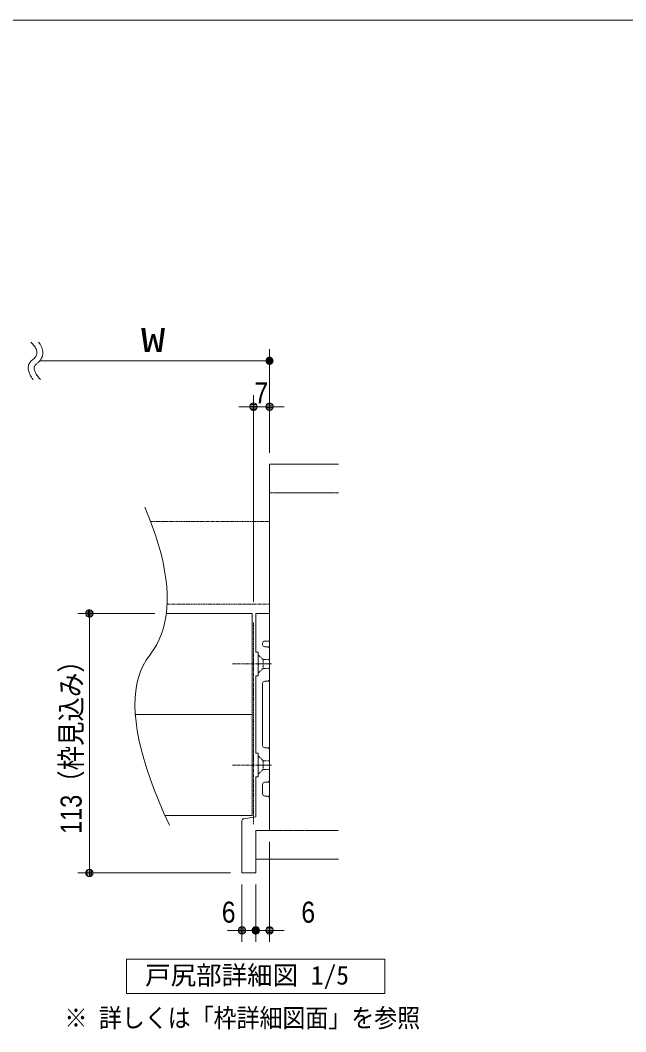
# Model space of a CAD drawing. Units: millimetres, scale not verified. Extents: x -6062 to 6062, y -3045 to 3045.
# Drawn here: x -1169 to -114, y 1008 to 2770 of the extents above; entities that cross this region are included whole.
import ezdxf
from ezdxf.enums import TextEntityAlignment as Align

# ---------------------------------------------------------------- set-up
doc = ezdxf.new("R2010")
doc.units = ezdxf.units.MM
doc.header["$LTSCALE"] = 20
for name, pattern in [('CHAIN1', [8, 5, -1, 1, -1]), ('DASHED1', [1.8, 1.2, -0.6]), ('DOUBLE_CHAIN1', [8.8, 5, -1, 0.6, -0.6, 0.6, -1])]:
    doc.linetypes.add(name, pattern=pattern)
for name, color, linetype, lineweight in [('0-0_2寸法-1', 7, 'Continuous', 9), ('0-1_0', 7, 'Continuous', 9), ('0-2_2寸法-3', 7, 'Continuous', 9), ('0-3_2寸法-2', 7, 'Continuous', 9), ('0-4_3一般', 7, 'Continuous', 9), ('0-5_1図面枠', 7, 'Continuous', 9)]:
    doc.layers.add(name, color=color, linetype=linetype, lineweight=lineweight)
doc.styles.add('ＭＳ ゴシック', font='')
doc.styles.add('ＭＳ Ｐゴシック', font='')
doc.styles.get('ＭＳ ゴシック').set_extended_font_data('MS Gothic')
doc.styles.get('ＭＳ Ｐゴシック').set_extended_font_data('MS PGothic')

# ---------------------------------------------------------------- blocks, each defined once
blk = doc.blocks.new('_Dot')
at = {"layer": '0-1_0'}
for p, q in [((-10, 0), (-20, 0)), ((9.78, 2), (-9.78, 2)), ((7.99, 6), (-7.99, 6)), ((9.16, -3.98), (-9.16, -3.98)), ((6, -7.98), (-6, -7.98))]:
    blk.add_line(p, q, dxfattribs=at)
for points in [[(10, 0), (9.92, 1.25), (9.69, 2.49), (9.3, 3.68), (8.76, 4.82), (8.09, 5.88), (7.29, 6.85), (6.37, 7.71), (5.36, 8.44), (4.26, 9.05), (3.09, 9.51), (1.87, 9.82), (0.63, 9.98), (-0.63, 9.98), (-1.87, 9.82), (-3.09, 9.51), (-4.26, 9.05), (-5.36, 8.44), (-6.37, 7.71), (-7.29, 6.85), (-8.09, 5.88), (-8.76, 4.82), (-9.3, 3.68), (-9.69, 2.49), (-9.92, 1.25), (-10, 0), (0, 0)], [(-10, 0), (-9.92, -1.25), (-9.69, -2.49), (-9.3, -3.68), (-8.76, -4.82), (-8.09, -5.88), (-7.29, -6.85), (-6.37, -7.71), (-5.36, -8.44), (-4.26, -9.05), (-3.09, -9.51), (-1.87, -9.82), (-0.63, -9.98), (0.63, -9.98), (1.87, -9.82), (3.09, -9.51), (4.26, -9.05), (5.36, -8.44), (6.37, -7.71), (7.29, -6.85), (8.09, -5.88), (8.76, -4.82), (9.3, -3.68), (9.69, -2.49), (9.92, -1.25), (10, 0), (0, 0)]]:
    blk.add_lwpolyline(points, close=True, dxfattribs=at)
blk = doc.blocks.new('グループ-2')
at = {"layer": '0-2_2寸法-3'}
blk.add_line((12796, 42925.6), (12827.9, 42880.9), dxfattribs=at)
for points in [[(12743.4, 44180.9), (12780.9, 44146.4), (12814.8, 44112.5), (12845.2, 44079), (12872.1, 44046), (12895.4, 44013.4), (12915.2, 43981.4), (12931.4, 43949.8), (12944.1, 43918.7), (12953.3, 43888), (12959, 43857.8), (12961.1, 43828.2), (12959.7, 43798.9), (12954.7, 43770.2), (12946.2, 43741.9), (12934.2, 43714.1), (12918.7, 43686.8), (12899.6, 43660), (12877, 43633.6), (12850.8, 43607.7), (12821.2, 43582.3), (12790, 43556.9), (12762.1, 43530.5), (12737.5, 43503), (12716.1, 43474.6), (12698.2, 43445.2), (12683.5, 43414.7), (12672.2, 43383.2), (12664.2, 43350.7), (12659.6, 43317.1), (12658.2, 43282.6), (12660.2, 43247), (12665.5, 43210.4), (12674.2, 43172.8), (12686.2, 43134.2), (12701.5, 43094.5), (12720.1, 43053.8), (12742.1, 43012.1), (12767.3, 42969.4), (12796, 42925.6)], [(13019.7, 44180.9), (13037, 44158.6), (13053.2, 44136.4), (13068.1, 44114.3), (13081.9, 44092.3), (13094.5, 44070.3), (13105.9, 44048.4), (13116.3, 44026.5), (13125.6, 44004.9), (13134, 43983.4), (13141.4, 43962.1), (13147.8, 43940.9), (13153.3, 43919.9), (13157.8, 43899.1), (13161.3, 43878.4), (13163.8, 43858), (13165.4, 43837.6), (13166, 43817.5), (13165.7, 43797.5), (13164.3, 43777.7), (13162, 43758), (13158.8, 43738.6), (13154.5, 43719.2), (13149.3, 43700.1), (13143.1, 43681.1), (13136, 43662.3), (13127.8, 43643.7), (13118.7, 43625.2), (13108.7, 43606.9), (13097.6, 43588.7), (13085.6, 43570.7), (13072.6, 43552.9), (13058.7, 43535.3), (13043.8, 43517.8), (13027.9, 43500.5), (13011, 43483.4), (12993.2, 43466.4), (12974.4, 43449.6), (12954.6, 43433), (12933.9, 43416.5)], [(12933.9, 43416.5), (12914.7, 43399.5), (12898.5, 43381.6), (12885.1, 43362.9), (12874.6, 43343.2), (12867, 43322.7), (12862.3, 43301.3), (12860.6, 43279), (12861.7, 43255.8), (12865.8, 43231.8), (12872.7, 43206.8), (12882, 43181.1), (12893.3, 43154.5), (12906.7, 43127.2), (12922, 43099.1), (12939.4, 43070.3), (12958.8, 43040.7), (12980.2, 43010.3), (13003.6, 42979.1), (13029, 42947.1), (13056.4, 42914.4), (13085.8, 42880.9)]]:
    blk.add_lwpolyline(points, dxfattribs=at)
blk = doc.blocks.new('グループ-3')
at = {"layer": '0-2_2寸法-3'}
for p, q in [((21060, 42336.9), (21060, 43936.9)), ((13060, 43536.9), (21060, 43536.9)), ((21187, 43535.8), (20933, 43535.8)), ((21186.9, 43539.8), (20933.1, 43539.8)), ((21186.7, 43531.8), (20933.3, 43531.8)), ((21186.6, 43543.8), (20933.4, 43543.8)), ((21186.4, 43527.8), (20933.6, 43527.8)), ((21186.3, 43547.8), (20933.7, 43547.8)), ((21186.1, 43523.8), (20933.9, 43523.8)), ((21186, 43551.8), (20934, 43551.8)), ((21185.8, 43519.8), (20934.2, 43519.8)), ((21185.6, 43555.8), (20934.4, 43555.8)), ((21185.3, 43515.8), (20934.7, 43515.8)), ((21184.8, 43559.8), (20935.2, 43559.8)), ((21184.3, 43511.8), (20935.7, 43511.8)), ((21183.9, 43563.8), (20936.1, 43563.8)), ((21183.3, 43507.8), (20936.7, 43507.8)), ((21182.9, 43567.8), (20937.1, 43567.8)), ((21182.4, 43503.8), (20937.6, 43503.8)), ((21182, 43571.8), (20938, 43571.8)), ((21181.4, 43499.8), (20938.6, 43499.8)), ((21181, 43575.8), (20939, 43575.8)), ((21180.1, 43495.8), (20939.9, 43495.8)), ((21179.4, 43579.8), (20940.6, 43579.8)), ((21178.5, 43491.8), (20941.5, 43491.8)), ((21177.8, 43583.8), (20942.2, 43583.8)), ((21176.8, 43487.8), (20943.2, 43487.8)), ((21176.1, 43587.8), (20943.9, 43587.8)), ((21175.2, 43483.8), (20944.8, 43483.8)), ((21174.4, 43591.8), (20945.6, 43591.8)), ((21173.5, 43479.8), (20946.5, 43479.8)), ((21172.6, 43595.8), (20947.4, 43595.8)), ((21171.2, 43475.8), (20948.8, 43475.8)), ((21170.1, 43599.8), (20949.9, 43599.8)), ((21168.7, 43471.8), (20951.3, 43471.8)), ((21167.7, 43603.8), (20952.3, 43603.8)), ((21166.3, 43467.8), (20953.7, 43467.8)), ((21165.2, 43607.8), (20954.8, 43607.8)), ((21163.8, 43463.8), (20956.2, 43463.8)), ((21162.7, 43611.8), (20957.3, 43611.8)), ((21160.8, 43459.8), (20959.2, 43459.8)), ((21159.3, 43615.8), (20960.7, 43615.8)), ((21157.4, 43455.8), (20962.6, 43455.8)), ((21155.9, 43619.8), (20964.1, 43619.8)), ((21154, 43451.8), (20966, 43451.8)), ((21152.5, 43623.8), (20967.5, 43623.8)), ((21150.5, 43447.8), (20969.5, 43447.8)), ((21148.7, 43627.8), (20971.3, 43627.8)), ((21146.1, 43443.8), (20973.9, 43443.8)), ((21144.1, 43631.8), (20975.9, 43631.8)), ((21141.4, 43439.8), (20978.6, 43439.8)), ((21139.4, 43635.8), (20980.6, 43635.8)), ((21136.7, 43435.8), (20983.3, 43435.8)), ((21134.7, 43639.8), (20985.3, 43639.8)), ((21131, 43431.8), (20989, 43431.8)), ((21128.1, 43643.8), (20991.9, 43643.8)), ((21124.5, 43427.8), (20995.5, 43427.8)), ((21121.6, 43647.8), (20998.4, 43647.8)), ((21117.9, 43423.8), (21002.1, 43423.8)), ((21113.8, 43651.8), (21006.2, 43651.8)), ((21108.4, 43419.8), (21011.6, 43419.8)), ((21104.2, 43655.8), (21015.8, 43655.8)), ((21098.4, 43415.8), (21021.6, 43415.8)), ((21091.1, 43659.8), (21028.9, 43659.8)), ((21081.7, 43411.8), (21038.3, 43411.8)), ((21063.2, 43663.8), (21056.8, 43663.8))]:
    blk.add_line(p, q, dxfattribs=at)
blk.add_circle((21060, 43536.9), 127.1, dxfattribs=at)
blk.add_circle((21060, 43536.9), 127.1, dxfattribs=at)
blk.add_blockref('グループ-2', (0, 0), dxfattribs=at)
at = {"layer": '0-2_2寸法-3', "style": 'ＭＳ ゴシック', "width": 1.5}
blk.add_text('W', height=836.9, dxfattribs=at).set_placement((16579.1, 43593.7), align=Align.BOTTOM_LEFT)
blk = doc.blocks.new('グループ-10')
at = {"layer": '0-2_2寸法-3'}
blk.add_lwpolyline([(25080, 21496.9), (16080, 21496.9), (16080, 22696.9), (25080, 22696.9)], close=True, dxfattribs=at)
at = {"layer": '0-2_2寸法-3', "style": 'ＭＳ ゴシック'}
blk.add_text('戸尻部詳細図 1/5', height=650.9, dxfattribs=at).set_placement((16727.9, 21614.5), align=Align.BOTTOM_LEFT)
blk = doc.blocks.new('グループ-11')
at = {"layer": '0-4_3一般'}
for p, q in [((21060, 39936.9), (23460, 39936.9)), ((21060, 39936.9), (21060, 38936.9)), ((21060, 38936.9), (21060, 27176.9)), ((21060, 38936.9), (21060, 37656.9)), ((21060, 35696.9), (21060, 34736.9)), ((20460, 34736.9), (17464.7, 34736.9)), ((20460, 31216.9), (20460, 34736.9)), ((20580, 34736.9), (21060, 34736.9)), ((21060, 34736.9), (20580, 34736.9)), ((20580, 34736.9), (20580, 33392.9)), ((21060, 34736.9), (21060, 33776.9)), ((20820, 33696.9), (20820, 33656.9)), ((21060, 33776.9), (20900, 33776.9)), ((20900, 33576.9), (20980, 33576.9)), ((21060, 33496.9), (21060, 32456.9)), ((20580, 33392.9), (20668, 33392.9)), ((20668, 33000.9), (20668, 33392.9)), ((20692, 32976.9), (20668, 33000.9)), ((20692, 32976.9), (20668, 32952.9)), ((20668, 32560.9), (20668, 32952.9)), ((20580, 32560.9), (20580, 29872.9)), ((20580, 32560.9), (20668, 32560.9)), ((20820, 32296.9), (20820, 30136.9)), ((20980, 32376.9), (20900, 32376.9)), ((20900, 30056.9), (20980, 30056.9)), ((21060, 29976.9), (21060, 28936.9)), ((20668, 29872.9), (20580, 29872.9)), ((20668, 29480.9), (20668, 29872.9)), ((20692, 29456.9), (20668, 29480.9)), ((20692, 29456.9), (20668, 29432.9)), ((20668, 29040.9), (20668, 29432.9)), ((20580, 29040.9), (20580, 27656.9)), ((20580, 29040.9), (20668, 29040.9)), ((20820, 28776.9), (20820, 28456.9)), ((20980, 28856.9), (20900, 28856.9)), ((20900, 28376.9), (20980, 28376.9)), ((21060, 28296.9), (21060, 27176.9)), ((20460, 27696.9), (17420.1, 27696.9)), ((20100, 27509.1), (20100, 25696.9)), ((20166.8, 27588), (20580, 27656.9)), ((21060, 27176.9), (20580, 27176.9)), ((20580, 26176.9), (23460, 26176.9))]:
    blk.add_line(p, q, dxfattribs=at)
at = {"layer": '0-4_3一般', "linetype": 'DASHED1'}
for p, q in [((21060, 38936.9), (23460, 38936.9)), ((20580, 27176.9), (23460, 27176.9))]:
    blk.add_line(p, q, dxfattribs=at)
at = {"layer": '0-4_3一般', "linetype": 'DOUBLE_CHAIN1'}
for p, q in [((20500, 34421.4), (20500, 27389.4)), ((20668, 32656.9), (20836, 32824.9)), ((20668, 29776.9), (20836, 29608.9)), ((20836, 29608.9), (20836, 29304.9)), ((20836, 29608.9), (21060, 29608.9)), ((20668, 29136.9), (20836, 29304.9)), ((20836, 29304.9), (21060, 29304.9))]:
    blk.add_line(p, q, dxfattribs=at)
at = {"layer": '0-4_3一般', "linetype": 'CHAIN1'}
for p, q in [((19771.2, 32976.9), (21131.2, 32976.9)), ((20593.3, 32976.9), (21110.1, 32976.9)), ((19771.2, 29456.9), (21131.2, 29456.9)), ((20593.3, 29456.9), (21110.1, 29456.9))]:
    blk.add_line(p, q, dxfattribs=at)
at = {"layer": '0-4_3一般', "linetype": 'DOUBLE_CHAIN1'}
for points in [[(17492, 35056.9), (21060, 35056.9), (21060, 37936.9), (16921.8, 37936.9)], [(20668, 33296.9), (20836, 33128.9), (21060, 33128.9)], [(20836, 33128.9), (20836, 32824.9), (21060, 32824.9)]]:
    blk.add_lwpolyline(points, dxfattribs=at)
at = {"layer": '0-4_3一般'}
for points in [[(20460, 27696.9), (20460, 31216.9), (16387.6, 31216.9)], [(20580, 27176.9), (20580, 25696.9), (20100, 25696.9)]]:
    blk.add_lwpolyline(points, dxfattribs=at)
for centre, start, end in [((20900, 33696.9), 135, 180), ((20900, 33656.9), 180, 225), ((20900, 33696.9), 90, 135), ((20900, 33656.9), 225, 270), ((20980, 33496.9), 45, 90), ((20980, 33496.9), 0, 45), ((20980, 32456.9), 315, 0), ((20900, 32296.9), 135, 180), ((20900, 32296.9), 90, 135), ((20980, 32456.9), 270, 315), ((20900, 30136.9), 180, 225), ((20900, 30136.9), 225, 270), ((20980, 29976.9), 45, 90), ((20980, 29976.9), 0, 45), ((20980, 28936.9), 315, 0), ((20900, 28776.9), 135, 180), ((20900, 28776.9), 90, 135), ((20980, 28936.9), 270, 315), ((20900, 28456.9), 180, 225), ((20900, 28456.9), 225, 270), ((20980, 28296.9), 45, 90), ((20980, 28296.9), 0, 45), ((20180, 27509.1), 139.73116, 180), ((20180, 27509.1), 99.46232, 139.73116)]:
    blk.add_arc(centre, 80, start, end, dxfattribs=at)
blk = doc.blocks.new('グループ-109')
at = {"layer": '0-5_1図面枠'}
blk.add_lwpolyline([(-80000, 55400), (80000, 55400), (80000, -55400), (-80000, -55400)], close=True, dxfattribs=at)
blk = doc.blocks.new('図面枠')
at = {"layer": '0-5_1図面枠'}
blk.add_blockref('グループ-109', (0, 0), dxfattribs=at)

msp = doc.modelspace()

# ---------------------------------------------------------------- linework, layer by layer
at = {"layer": '0-0_2寸法-1'}
for p, q in [((-762.5, 1756.84), (-762.5, 2116.84)), ((-734.5, 2016.84), (-734.5, 2116.84)), ((-775.21, 2096.84), (-787.92, 2096.84)), ((-762.5, 2096.84), (-734.5, 2096.84)), ((-721.79, 2096.84), (-709.08, 2096.84)), ((-934.26, 1736.84), (-1068.16, 1736.84)), ((-1048.16, 1724.13), (-1048.16, 1297.56)), ((-802.5, 1284.84), (-1068.16, 1284.84))]:
    msp.add_line(p, q, dxfattribs=at)
at = {"layer": '0-3_2寸法-2'}
for p, q in [((-734.5, 1338.84), (-734.5, 1164.84)), ((-782.5, 1264.84), (-782.5, 1164.84)), ((-758.5, 1264.84), (-758.5, 1164.84)), ((-758.5, 1264.84), (-758.5, 1164.84)), ((-795.21, 1184.84), (-807.92, 1184.84)), ((-771.21, 1184.84), (-783.92, 1184.84)), ((-758.5, 1184.84), (-782.5, 1184.84)), ((-758.5, 1184.84), (-734.5, 1184.84)), ((-745.79, 1184.84), (-733.08, 1184.84)), ((-721.79, 1184.84), (-709.08, 1184.84))]:
    msp.add_line(p, q, dxfattribs=at)
at = {"layer": '0-4_3一般'}
msp.add_line((-918.26, 1388.76), (-908.75, 1367.84), dxfattribs=at)
msp.add_lwpolyline([(-951.35, 1921.84), (-944.39, 1904.67), (-938.12, 1887.95), (-932.54, 1871.68), (-927.65, 1855.86), (-923.44, 1840.49), (-919.93, 1825.57), (-917.11, 1811.1), (-914.97, 1797.08), (-913.53, 1783.52), (-912.77, 1770.4), (-912.71, 1757.74), (-913.33, 1745.52), (-914.65, 1733.76), (-916.65, 1722.45), (-919.34, 1711.59), (-922.72, 1701.18), (-926.79, 1691.22), (-931.55, 1681.71), (-937, 1672.65), (-943.14, 1664.05), (-949.22, 1655.34), (-954.47, 1646), (-958.9, 1636.01), (-962.51, 1625.38), (-965.31, 1614.1), (-967.28, 1602.19), (-968.43, 1589.63), (-968.76, 1576.42), (-968.27, 1562.58), (-966.96, 1548.09), (-964.83, 1532.96), (-961.88, 1517.18), (-958.11, 1500.77), (-953.52, 1483.71), (-948.11, 1466), (-941.88, 1447.66), (-934.82, 1428.67), (-926.95, 1409.04), (-918.26, 1388.76)], dxfattribs=at)

# ---------------------------------------------------------------- block references
at = {"layer": '0-0_2寸法-1', "xscale": 0.6356201, "yscale": 0.6356201}
msp.add_blockref('_Dot', (-762.5, 2096.84), dxfattribs=at)
for p, rotation in [((-734.5, 2096.84), 180), ((-1048.16, 1736.84), 90), ((-1048.16, 1284.84), 270)]:
    msp.add_blockref('_Dot', p, dxfattribs=dict(at, rotation=rotation))
at = {"layer": '0-2_2寸法-3', "xscale": 0.05, "yscale": 0.05}
for name in ['グループ-3', 'グループ-10']:
    msp.add_blockref(name, (-1787.5, 0), dxfattribs=at)
at = {"layer": '0-3_2寸法-2', "xscale": 0.6356201, "yscale": 0.6356201}
for p in [(-782.5, 1184.84), (-758.5, 1184.84)]:
    msp.add_blockref('_Dot', p, dxfattribs=at)
at = {"layer": '0-3_2寸法-2', "xscale": 0.6356201, "yscale": 0.6356201, "rotation": 180}
for p in [(-758.5, 1184.84), (-734.5, 1184.84)]:
    msp.add_blockref('_Dot', p, dxfattribs=at)
at = {"layer": '0-4_3一般', "xscale": 0.05, "yscale": 0.05}
msp.add_blockref('グループ-11', (-1787.5, 0), dxfattribs=at)
at = {"layer": '0-5_1図面枠', "xscale": 0.05, "yscale": 0.05}
msp.add_blockref('図面枠', (-1787.5, 0), dxfattribs=at)

# ---------------------------------------------------------------- texts
at = {"layer": '0-0_2寸法-1', "style": 'ＭＳ Ｐゴシック', "width": 0.9}
msp.add_text('7', height=36.66, dxfattribs=at).set_placement((-760.9, 2091.79), align=Align.BOTTOM_LEFT)
at = {"layer": '0-0_2寸法-1', "style": 'ＭＳ Ｐゴシック', "width": 0.85}
msp.add_text('113（枠見込み）', height=36.69, rotation=90, dxfattribs=at).set_placement((-1050.69, 1352.93), align=Align.BOTTOM_LEFT)
at = {"layer": '0-2_2寸法-3', "style": 'ＭＳ ゴシック', "width": 0.9}
msp.add_text('※ 詳しくは「枠詳細図面」を参照', height=32.55, dxfattribs=at).set_placement((-1091.54, 1006.36), align=Align.BOTTOM_LEFT)
at = {"layer": '0-3_2寸法-2', "style": 'ＭＳ Ｐゴシック', "width": 0.9}
for p in [(-817.65, 1187.32), (-679.12, 1187.32)]:
    msp.add_text('6', height=36.66, dxfattribs=at).set_placement(p, align=Align.BOTTOM_LEFT)

doc.saveas('drawing.dxf')
